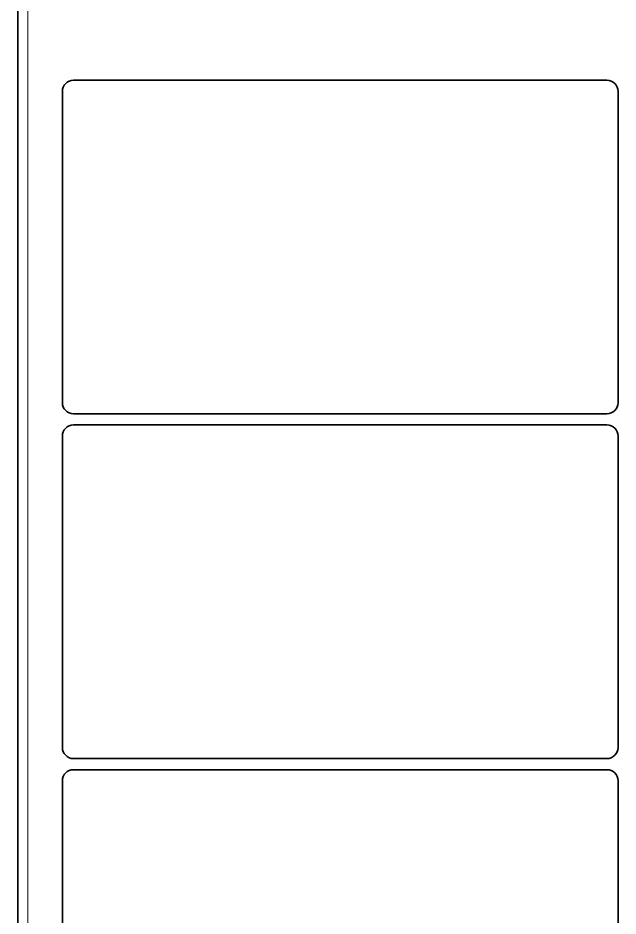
# Model space of a CAD drawing. Header units: inches. Extents: x -1096 to 3103, y -191 to 3207.
# Drawn here: x 125.5 to 233.5, y 1234.8 to 1396.3 of the extents above; entities that cross this region are included whole.
import ezdxf

# ---------------------------------------------------------------- set-up
doc = ezdxf.new("R2010")
doc.units = ezdxf.units.IN

msp = doc.modelspace()

# ---------------------------------------------------------------- linework, layer by layer
at = {"lineweight": 35}
for p, q in [((125.47, 1133.34), (125.47, 1829.13)), ((125.47, 1829.13), (125.47, 1134.14)), ((231.47, 1385.14), (135.47, 1385.14)), ((133.47, 1383.14), (133.47, 1327.14)), ((233.47, 1327.14), (233.47, 1383.14)), ((135.47, 1325.14), (231.47, 1325.14)), ((231.47, 1323.14), (135.47, 1323.14)), ((133.47, 1321.14), (133.47, 1265.14)), ((233.47, 1265.14), (233.47, 1321.14)), ((135.47, 1263.14), (231.47, 1263.14)), ((231.47, 1261.14), (135.47, 1261.14)), ((133.47, 1259.14), (133.47, 1203.14)), ((233.47, 1203.14), (233.47, 1259.14))]:
    msp.add_line(p, q, dxfattribs=at)
at = {"lineweight": 13}
msp.add_line((127.27, 1829.13), (127.27, 1135.19), dxfattribs=at)
at = {"lineweight": 35}
for centre, start, end in [((135.47, 1383.14), 90, 180), ((231.47, 1383.14), 0, 90), ((135.47, 1327.14), 180, 270), ((231.47, 1327.14), 270, 0), ((135.47, 1321.14), 90, 180), ((231.47, 1321.14), 0, 90), ((135.47, 1265.14), 180, 270), ((231.47, 1265.14), 270, 0), ((135.47, 1259.14), 90, 180), ((231.47, 1259.14), 0, 90)]:
    msp.add_arc(centre, 2, start, end, dxfattribs=at)

doc.saveas('drawing.dxf')
